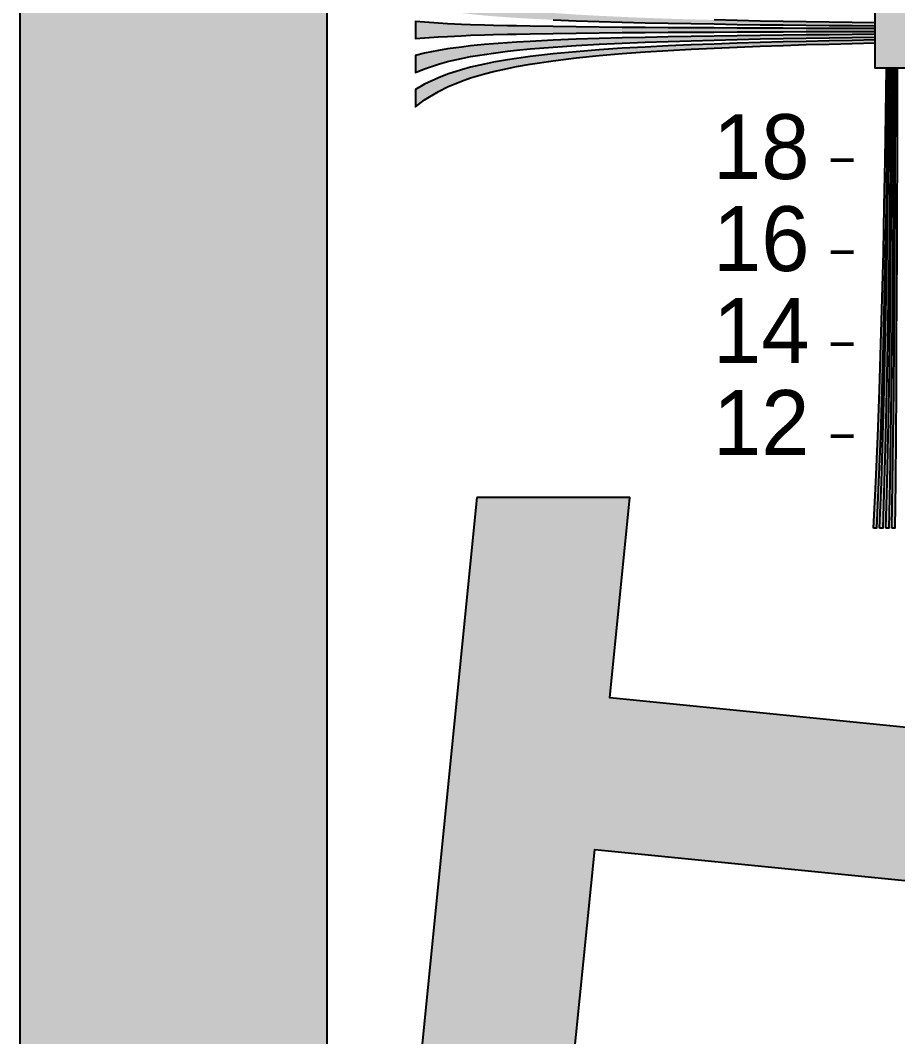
# Model space of a CAD drawing. Header units: millimetres. Extents: x 0 to 1582, y 0 to 984.
# Drawn here: x 0 to 229, y 443.5 to 708.8 of the extents above; entities that cross this region are included whole.
import ezdxf

# ---------------------------------------------------------------- set-up
doc = ezdxf.new("R2010")
doc.units = ezdxf.units.MM
for name, color, linetype in [('FRAME', 7, 'Continuous'), ('LABELS', 7, 'Continuous'), ('PERIPHERY', 7, 'Continuous'), ('SFR', 7, 'Continuous')]:
    doc.layers.add(name, color=color, linetype=linetype)

msp = doc.modelspace()

# ---------------------------------------------------------------- hatches: boundary and pattern name
at = {"layer": 'FRAME', "true_color": 0x000000}
h = msp.add_hatch(color=7, dxfattribs=at)
h.dxf.hatch_style = 1
h.paths.add_polyline_path([(0, 904.25), (80, 904.25), (80, 104.25), (0, 104.25), (0, 904.25)])
at = {"layer": 'PERIPHERY', "true_color": 0x000000}
h = msp.add_hatch(color=7, dxfattribs=at)
h.dxf.hatch_style = 1
h.paths.add_polyline_path([(103.12, 712.89), (105.52, 712.29), (109.12, 711.56), (111.52, 711.16), (115.12, 710.67), (117.52, 710.4), (121.12, 710.02), (123.52, 709.82), (127.12, 709.56), (129.52, 709.4), (133.12, 709.18), (139.12, 708.89), (145.12, 708.65), (151.12, 708.45), (157.12, 708.27), (163.12, 708.13), (169.12, 708), (175.12, 707.89), (181.12, 707.8), (187.12, 707.71), (193.12, 707.62), (199.12, 707.56), (205.12, 707.49), (211.12, 707.44), (217.12, 707.38), (223.12, 707.33), (223.12, 708.07), (217.12, 708.16), (211.12, 708.25), (205.12, 708.33), (199.12, 708.45), (193.12, 708.56), (187.12, 708.69), (181.12, 708.85), (175.12, 709), (169.12, 709.18), (163.12, 709.4), (157.12, 709.65), (151.12, 709.93), (145.12, 710.27), (139.12, 710.67), (133.12, 711.16), (129.52, 711.51), (127.12, 711.78), (123.52, 712.22), (121.12, 712.58), (117.52, 713.18), (115.12, 713.62), (111.52, 714.45), (109.12, 715.11), (105.52, 716.34), (103.12, 717.34), (103.12, 712.89), (103.12, 712.89)])
h = msp.add_hatch(color=7, dxfattribs=at)
h.dxf.hatch_style = 1
h.paths.add_polyline_path([(239.12, 696.25), (223.12, 696.25), (223.12, 712.25), (239.12, 712.25), (239.12, 696.25)])
h = msp.add_hatch(color=7, dxfattribs=at)
h.dxf.hatch_style = 1
h.paths.add_polyline_path([(103.12, 704), (105.52, 704.2), (109.12, 704.45), (111.52, 704.58), (115.12, 704.74), (117.52, 704.85), (121.12, 704.96), (123.52, 705.03), (127.12, 705.11), (129.52, 705.16), (133.12, 705.25), (139.12, 705.34), (145.12, 705.43), (151.12, 705.49), (157.12, 705.54), (163.12, 705.58), (169.12, 705.63), (175.12, 705.67), (181.12, 705.69), (187.12, 705.74), (193.12, 705.76), (199.12, 705.78), (205.12, 705.8), (211.12, 705.83), (217.12, 705.85), (223.12, 705.85), (223.12, 706.6), (217.12, 706.6), (211.12, 706.62), (205.12, 706.65), (199.12, 706.67), (193.12, 706.69), (187.12, 706.71), (181.12, 706.76), (175.12, 706.78), (169.12, 706.82), (163.12, 706.87), (157.12, 706.91), (151.12, 706.96), (145.12, 707.03), (139.12, 707.11), (133.12, 707.2), (129.52, 707.29), (127.12, 707.34), (123.52, 707.42), (121.12, 707.49), (117.52, 707.62), (115.12, 707.71), (111.52, 707.87), (109.12, 708), (105.52, 708.25), (103.12, 708.45), (103.12, 704), (103.12, 704)])
h = msp.add_hatch(color=7, dxfattribs=at)
h.dxf.hatch_style = 1
h.paths.add_polyline_path([(103.12, 695.11), (105.52, 696.11), (109.12, 697.34), (111.52, 698), (115.12, 698.83), (117.52, 699.29), (121.12, 699.87), (123.52, 700.23), (127.12, 700.67), (129.52, 700.94), (133.12, 701.29), (139.12, 701.78), (145.12, 702.18), (151.12, 702.51), (157.12, 702.8), (163.12, 703.05), (169.12, 703.27), (175.12, 703.45), (181.12, 703.6), (187.12, 703.76), (193.12, 703.89), (199.12, 704), (205.12, 704.11), (211.12, 704.2), (217.12, 704.29), (223.12, 704.38), (223.12, 705.11), (217.12, 705.07), (211.12, 705), (205.12, 704.96), (199.12, 704.89), (193.12, 704.83), (187.12, 704.74), (181.12, 704.65), (175.12, 704.56), (169.12, 704.45), (163.12, 704.32), (157.12, 704.18), (151.12, 704), (145.12, 703.8), (139.12, 703.56), (133.12, 703.27), (129.52, 703.05), (127.12, 702.89), (123.52, 702.63), (121.12, 702.43), (117.52, 702.07), (115.12, 701.78), (111.52, 701.29), (109.12, 700.89), (105.52, 700.16), (103.12, 699.56), (103.12, 695.11), (103.12, 695.11)])
h = msp.add_hatch(color=7, dxfattribs=at)
h.dxf.hatch_style = 1
h.paths.add_polyline_path([(103.12, 686.22), (105.52, 688.05), (109.12, 690.22), (111.52, 691.4), (115.12, 692.89), (117.52, 693.74), (121.12, 694.8), (123.52, 695.42), (127.12, 696.22), (129.52, 696.69), (133.12, 697.34), (139.12, 698.22), (145.12, 698.96), (151.12, 699.56), (157.12, 700.07), (163.12, 700.51), (169.12, 700.89), (175.12, 701.22), (181.12, 701.51), (187.12, 701.78), (193.12, 702.02), (199.12, 702.22), (205.12, 702.42), (211.12, 702.58), (217.12, 702.74), (223.12, 702.89), (223.12, 703.63), (217.12, 703.51), (211.12, 703.4), (205.12, 703.27), (199.12, 703.11), (193.12, 702.96), (187.12, 702.76), (181.12, 702.56), (175.12, 702.34), (169.12, 702.07), (163.12, 701.78), (157.12, 701.45), (151.12, 701.05), (145.12, 700.56), (139.12, 700), (133.12, 699.31), (129.52, 698.82), (127.12, 698.45), (123.52, 697.83), (121.12, 697.34), (117.52, 696.51), (115.12, 695.85), (111.52, 694.69), (109.12, 693.78), (105.52, 692.09), (103.12, 690.67), (103.12, 686.22), (103.12, 686.22)])
h = msp.add_hatch(color=7, dxfattribs=at)
h.dxf.hatch_style = 1
h.paths.add_polyline_path([(222.7, 576.25), (223.32, 588.25), (223.84, 600.25), (224.26, 612.25), (224.64, 624.25), (224.96, 636.25), (225.26, 648.25), (225.5, 660.25), (225.72, 672.25), (225.92, 684.25), (226.1, 696.25), (226.5, 696.25), (226.34, 684.25), (226.16, 672.25), (225.98, 660.25), (225.76, 648.25), (225.5, 636.25), (225.22, 624.25), (224.88, 612.25), (224.5, 600.25), (224.04, 588.25), (223.5, 576.25), (222.7, 576.25)])
h = msp.add_hatch(color=7, dxfattribs=at)
h.dxf.hatch_style = 1
h.paths.add_polyline_path([(224.3, 576.25), (224.78, 588.25), (225.16, 600.25), (225.5, 612.25), (225.78, 624.25), (226.04, 636.25), (226.26, 648.25), (226.44, 660.25), (226.62, 672.25), (226.76, 684.25), (226.9, 696.25), (227.3, 696.25), (227.18, 684.25), (227.06, 672.25), (226.92, 660.25), (226.76, 648.25), (226.56, 636.25), (226.36, 624.25), (226.12, 612.25), (225.84, 600.25), (225.5, 588.25), (225.1, 576.25), (224.3, 576.25)])
h = msp.add_hatch(color=7, dxfattribs=at)
h.dxf.hatch_style = 1
h.paths.add_polyline_path([(225.9, 576.25), (226.22, 588.25), (226.5, 600.25), (226.74, 612.25), (226.92, 624.25), (227.1, 636.25), (227.26, 648.25), (227.38, 660.25), (227.5, 672.25), (227.6, 684.25), (227.71, 696.25), (228.1, 696.25), (228.02, 684.25), (227.94, 672.25), (227.87, 660.25), (227.76, 648.25), (227.64, 636.25), (227.5, 624.25), (227.34, 612.25), (227.16, 600.25), (226.96, 588.25), (226.7, 576.25), (225.9, 576.25)])
h = msp.add_hatch(color=7, dxfattribs=at)
h.dxf.hatch_style = 1
h.paths.add_polyline_path([(227.5, 576.25), (227.68, 588.25), (227.84, 600.25), (227.96, 612.25), (228.08, 624.25), (228.16, 636.25), (228.26, 648.25), (228.32, 660.25), (228.38, 672.25), (228.45, 684.25), (228.5, 696.25), (228.9, 696.25), (228.86, 684.25), (228.84, 672.25), (228.8, 660.25), (228.76, 648.25), (228.7, 636.25), (228.64, 624.25), (228.58, 612.25), (228.5, 600.25), (228.4, 588.25), (228.3, 576.25), (227.5, 576.25)])
at = {"layer": 'SFR', "true_color": 0x000000}
h = msp.add_hatch(color=7, dxfattribs=at)
h.dxf.hatch_style = 1
h.paths.add_polyline_path([(119.12, 584.25), (103.12, 424.25), (143.12, 424.25), (149.93, 492.37), (308.35, 476.53), (303.12, 424.25), (343.12, 424.25), (359.12, 584.25), (319.12, 584.25), (312.31, 516.13), (153.89, 531.97), (159.12, 584.25), (119.12, 584.25), (119.12, 584.25)])

# ---------------------------------------------------------------- linework, layer by layer
at = {"layer": 'FRAME', "color": 250}
msp.add_lwpolyline([(0, 904.25), (80, 904.25), (80, 104.25), (0, 104.25), (0, 904.25)], close=True, dxfattribs=at)
at = {"layer": 'FRAME', "color": 250, "true_color": 0x000000}
for points in [[(0, 904.25), (0, 104.25), (80, 104.25)], [(80, 104.25), (80, 904.25), (0, 904.25)]]:
    msp.add_solid(points, dxfattribs=at)
at = {"layer": 'PERIPHERY', "color": 250}
for points in [[(239.12, 696.25), (223.12, 696.25), (223.12, 712.25), (239.12, 712.25), (239.12, 696.25)], [(103.12, 704), (105.52, 704.2), (109.12, 704.45), (111.52, 704.58), (115.12, 704.74), (117.52, 704.85), (121.12, 704.96), (123.52, 705.03), (127.12, 705.11), (129.52, 705.16), (133.12, 705.25), (139.12, 705.34), (145.12, 705.43), (151.12, 705.49), (157.12, 705.54), (163.12, 705.58), (169.12, 705.63), (175.12, 705.67), (181.12, 705.69), (187.12, 705.74), (193.12, 705.76), (199.12, 705.78), (205.12, 705.8), (211.12, 705.83), (217.12, 705.85), (223.12, 705.85), (223.12, 706.6), (217.12, 706.6), (211.12, 706.62), (205.12, 706.65), (199.12, 706.67), (193.12, 706.69), (187.12, 706.71), (181.12, 706.76), (175.12, 706.78), (169.12, 706.82), (163.12, 706.87), (157.12, 706.91), (151.12, 706.96), (145.12, 707.03), (139.12, 707.11), (133.12, 707.2), (129.52, 707.29), (127.12, 707.34), (123.52, 707.42), (121.12, 707.49), (117.52, 707.62), (115.12, 707.71), (111.52, 707.87), (109.12, 708), (105.52, 708.25), (103.12, 708.45), (103.12, 704), (103.12, 704)], [(103.12, 695.11), (105.52, 696.11), (109.12, 697.34), (111.52, 698), (115.12, 698.83), (117.52, 699.29), (121.12, 699.87), (123.52, 700.23), (127.12, 700.67), (129.52, 700.94), (133.12, 701.29), (139.12, 701.78), (145.12, 702.18), (151.12, 702.51), (157.12, 702.8), (163.12, 703.05), (169.12, 703.27), (175.12, 703.45), (181.12, 703.6), (187.12, 703.76), (193.12, 703.89), (199.12, 704), (205.12, 704.11), (211.12, 704.2), (217.12, 704.29), (223.12, 704.38), (223.12, 705.11), (217.12, 705.07), (211.12, 705), (205.12, 704.96), (199.12, 704.89), (193.12, 704.83), (187.12, 704.74), (181.12, 704.65), (175.12, 704.56), (169.12, 704.45), (163.12, 704.32), (157.12, 704.18), (151.12, 704), (145.12, 703.8), (139.12, 703.56), (133.12, 703.27), (129.52, 703.05), (127.12, 702.89), (123.52, 702.63), (121.12, 702.43), (117.52, 702.07), (115.12, 701.78), (111.52, 701.29), (109.12, 700.89), (105.52, 700.16), (103.12, 699.56), (103.12, 695.11), (103.12, 695.11)], [(103.12, 686.22), (105.52, 688.05), (109.12, 690.22), (111.52, 691.4), (115.12, 692.89), (117.52, 693.74), (121.12, 694.8), (123.52, 695.42), (127.12, 696.22), (129.52, 696.69), (133.12, 697.34), (139.12, 698.22), (145.12, 698.96), (151.12, 699.56), (157.12, 700.07), (163.12, 700.51), (169.12, 700.89), (175.12, 701.22), (181.12, 701.51), (187.12, 701.78), (193.12, 702.02), (199.12, 702.22), (205.12, 702.42), (211.12, 702.58), (217.12, 702.74), (223.12, 702.89), (223.12, 703.63), (217.12, 703.51), (211.12, 703.4), (205.12, 703.27), (199.12, 703.11), (193.12, 702.96), (187.12, 702.76), (181.12, 702.56), (175.12, 702.34), (169.12, 702.07), (163.12, 701.78), (157.12, 701.45), (151.12, 701.05), (145.12, 700.56), (139.12, 700), (133.12, 699.31), (129.52, 698.82), (127.12, 698.45), (123.52, 697.83), (121.12, 697.34), (117.52, 696.51), (115.12, 695.85), (111.52, 694.69), (109.12, 693.78), (105.52, 692.09), (103.12, 690.67), (103.12, 686.22), (103.12, 686.22)], [(222.7, 576.25), (223.32, 588.25), (223.84, 600.25), (224.26, 612.25), (224.64, 624.25), (224.96, 636.25), (225.26, 648.25), (225.5, 660.25), (225.72, 672.25), (225.92, 684.25), (226.1, 696.25), (226.5, 696.25), (226.34, 684.25), (226.16, 672.25), (225.98, 660.25), (225.76, 648.25), (225.5, 636.25), (225.22, 624.25), (224.88, 612.25), (224.5, 600.25), (224.04, 588.25), (223.5, 576.25), (222.7, 576.25)], [(224.3, 576.25), (224.78, 588.25), (225.16, 600.25), (225.5, 612.25), (225.78, 624.25), (226.04, 636.25), (226.26, 648.25), (226.44, 660.25), (226.62, 672.25), (226.76, 684.25), (226.9, 696.25), (227.3, 696.25), (227.18, 684.25), (227.06, 672.25), (226.92, 660.25), (226.76, 648.25), (226.56, 636.25), (226.36, 624.25), (226.12, 612.25), (225.84, 600.25), (225.5, 588.25), (225.1, 576.25), (224.3, 576.25)], [(225.9, 576.25), (226.22, 588.25), (226.5, 600.25), (226.74, 612.25), (226.92, 624.25), (227.1, 636.25), (227.26, 648.25), (227.38, 660.25), (227.5, 672.25), (227.6, 684.25), (227.71, 696.25), (228.1, 696.25), (228.02, 684.25), (227.94, 672.25), (227.87, 660.25), (227.76, 648.25), (227.64, 636.25), (227.5, 624.25), (227.34, 612.25), (227.16, 600.25), (226.96, 588.25), (226.7, 576.25), (225.9, 576.25)], [(227.5, 576.25), (227.68, 588.25), (227.84, 600.25), (227.96, 612.25), (228.08, 624.25), (228.16, 636.25), (228.26, 648.25), (228.32, 660.25), (228.38, 672.25), (228.45, 684.25), (228.5, 696.25), (228.9, 696.25), (228.86, 684.25), (228.84, 672.25), (228.8, 660.25), (228.76, 648.25), (228.7, 636.25), (228.64, 624.25), (228.58, 612.25), (228.5, 600.25), (228.4, 588.25), (228.3, 576.25), (227.5, 576.25)]]:
    msp.add_lwpolyline(points, close=True, dxfattribs=at)
msp.add_lwpolyline([(139.12, 708.89), (145.12, 708.65), (151.12, 708.45), (157.12, 708.27), (163.12, 708.13), (169.12, 708), (175.12, 707.89), (181.12, 707.8), (187.12, 707.71), (193.12, 707.62), (199.12, 707.56), (205.12, 707.49), (211.12, 707.44), (217.12, 707.38), (223.12, 707.33), (223.12, 708.07), (217.12, 708.16), (211.12, 708.25), (205.12, 708.33), (199.12, 708.45), (193.12, 708.56), (187.12, 708.69), (181.12, 708.85)], dxfattribs=at)
at = {"layer": 'PERIPHERY', "color": 250, "lineweight": 35, "const_width": 1}
for points in [[(211.5, 672.25), (217.5, 672.25)], [(211.5, 648.25), (217.5, 648.25)], [(211.5, 624.25), (217.5, 624.25)], [(211.5, 600.25), (217.5, 600.25)]]:
    msp.add_lwpolyline(points, dxfattribs=at)
at = {"layer": 'PERIPHERY', "color": 250, "true_color": 0x000000}
for points in [[(103.12, 712.89), (139.12, 708.89), (145.12, 708.65)], [(103.12, 712.89), (145.12, 708.65), (151.12, 708.45)], [(103.12, 712.89), (151.12, 708.45), (157.12, 708.27)], [(103.12, 712.89), (157.12, 708.27), (163.12, 708.13)], [(103.12, 712.89), (163.12, 708.13), (169.12, 708)], [(103.12, 712.89), (169.12, 708), (175.12, 707.89)], [(103.12, 712.89), (175.12, 707.89), (181.12, 707.8)], [(103.12, 712.89), (181.12, 707.8), (145.12, 710.27)], [(239.12, 696.25), (239.12, 712.25), (223.12, 712.25)], [(223.12, 712.25), (223.12, 696.25), (239.12, 696.25)], [(103.12, 704), (105.52, 708.25), (103.12, 708.45)], [(103.12, 704), (109.12, 708), (105.52, 708.25)], [(181.12, 707.8), (151.12, 709.93), (145.12, 710.27)], [(181.12, 707.8), (157.12, 709.65), (151.12, 709.93)], [(181.12, 707.8), (163.12, 709.4), (157.12, 709.65)], [(181.12, 707.8), (169.12, 709.18), (163.12, 709.4)], [(181.12, 707.8), (175.12, 709), (169.12, 709.18)], [(181.12, 707.8), (181.12, 708.85), (175.12, 709)], [(181.12, 707.8), (187.12, 708.69), (181.12, 708.85)], [(181.12, 707.8), (193.12, 708.56), (187.12, 708.69)], [(181.12, 707.8), (199.12, 708.45), (193.12, 708.56)], [(181.12, 707.8), (205.12, 708.33), (199.12, 708.45)], [(181.12, 707.8), (211.12, 708.25), (205.12, 708.33)], [(181.12, 707.8), (217.12, 708.16), (211.12, 708.25)], [(103.12, 704), (111.52, 707.87), (109.12, 708)], [(103.12, 704), (115.12, 707.71), (111.52, 707.87)], [(103.12, 704), (117.52, 707.62), (115.12, 707.71)], [(103.12, 704), (121.12, 707.49), (117.52, 707.62)], [(103.12, 704), (123.52, 707.42), (121.12, 707.49)], [(103.12, 704), (127.12, 707.34), (123.52, 707.42)], [(103.12, 704), (129.52, 707.29), (127.12, 707.34)], [(103.12, 704), (133.12, 707.2), (129.52, 707.29)], [(103.12, 704), (139.12, 707.11), (133.12, 707.2)], [(103.12, 704), (105.52, 704.2), (139.12, 707.11)], [(105.52, 704.2), (145.12, 707.03), (139.12, 707.11)], [(105.52, 704.2), (109.12, 704.45), (145.12, 707.03)], [(109.12, 704.45), (151.12, 706.96), (145.12, 707.03)], [(109.12, 704.45), (111.52, 704.58), (151.12, 706.96)], [(111.52, 704.58), (157.12, 706.91), (151.12, 706.96)], [(111.52, 704.58), (117.52, 704.85), (157.12, 706.91)], [(117.52, 704.85), (163.12, 706.87), (157.12, 706.91)], [(117.52, 704.85), (169.12, 706.82), (163.12, 706.87)], [(117.52, 704.85), (175.12, 706.78), (169.12, 706.82)], [(117.52, 704.85), (121.12, 704.96), (175.12, 706.78)], [(121.12, 704.96), (181.12, 706.76), (175.12, 706.78)], [(121.12, 704.96), (123.52, 705.03), (181.12, 706.76)], [(123.52, 705.03), (187.12, 706.71), (181.12, 706.76)], [(123.52, 705.03), (127.12, 705.11), (187.12, 706.71)], [(127.12, 705.11), (193.12, 706.69), (187.12, 706.71)], [(127.12, 705.11), (133.12, 705.25), (193.12, 706.69)], [(133.12, 705.25), (199.12, 706.67), (193.12, 706.69)], [(133.12, 705.25), (205.12, 706.65), (199.12, 706.67)], [(133.12, 705.25), (211.12, 706.62), (205.12, 706.65)], [(133.12, 705.25), (217.12, 706.6), (211.12, 706.62)], [(133.12, 705.25), (139.12, 705.34), (223.12, 706.6)], [(133.12, 705.25), (223.12, 706.6), (217.12, 706.6)], [(139.12, 705.34), (145.12, 705.43), (223.12, 706.6)], [(145.12, 705.43), (151.12, 705.49), (223.12, 706.6)], [(151.12, 705.49), (157.12, 705.54), (223.12, 706.6)], [(157.12, 705.54), (163.12, 705.58), (223.12, 706.6)], [(163.12, 705.58), (169.12, 705.63), (223.12, 706.6)], [(169.12, 705.63), (175.12, 705.67), (223.12, 706.6)], [(175.12, 705.67), (187.12, 705.74), (223.12, 706.6)], [(175.12, 705.67), (181.12, 705.69), (187.12, 705.74)], [(181.12, 707.8), (223.12, 708.07), (217.12, 708.16)], [(181.12, 707.8), (223.12, 707.33), (223.12, 708.07)], [(181.12, 707.8), (187.12, 707.71), (199.12, 707.56)], [(181.12, 707.8), (199.12, 707.56), (205.12, 707.49)], [(181.12, 707.8), (205.12, 707.49), (211.12, 707.44)], [(181.12, 707.8), (211.12, 707.44), (217.12, 707.38)], [(181.12, 707.8), (217.12, 707.38), (223.12, 707.33)], [(187.12, 707.71), (193.12, 707.62), (199.12, 707.56)], [(187.12, 705.74), (193.12, 705.76), (223.12, 706.6)], [(193.12, 705.76), (199.12, 705.78), (223.12, 706.6)], [(199.12, 705.78), (205.12, 705.8), (223.12, 706.6)], [(205.12, 705.8), (211.12, 705.83), (223.12, 706.6)], [(211.12, 705.83), (217.12, 705.85), (223.12, 706.6)], [(217.12, 705.85), (223.12, 705.85), (223.12, 706.6)], [(109.12, 697.34), (111.52, 698), (129.52, 703.05)], [(109.12, 697.34), (129.52, 703.05), (127.12, 702.89)], [(109.12, 697.34), (127.12, 702.89), (123.52, 702.63)], [(111.52, 704.58), (115.12, 704.74), (117.52, 704.85)], [(111.52, 698), (115.12, 698.83), (133.12, 703.27)], [(111.52, 698), (133.12, 703.27), (129.52, 703.05)], [(115.12, 698.83), (117.52, 699.29), (139.12, 703.56)], [(115.12, 698.83), (139.12, 703.56), (133.12, 703.27)], [(117.52, 699.29), (121.12, 699.87), (145.12, 703.8)], [(117.52, 699.29), (145.12, 703.8), (139.12, 703.56)], [(121.12, 699.87), (123.52, 700.23), (145.12, 703.8)], [(123.52, 700.23), (127.12, 700.67), (151.12, 704)], [(123.52, 700.23), (151.12, 704), (145.12, 703.8)], [(127.12, 705.11), (129.52, 705.16), (133.12, 705.25)], [(127.12, 700.67), (129.52, 700.94), (157.12, 704.18)], [(127.12, 700.67), (157.12, 704.18), (151.12, 704)], [(129.52, 700.94), (133.12, 701.29), (163.12, 704.32)], [(129.52, 700.94), (163.12, 704.32), (157.12, 704.18)], [(133.12, 701.29), (139.12, 701.78), (169.12, 704.45)], [(133.12, 701.29), (169.12, 704.45), (163.12, 704.32)], [(139.12, 701.78), (145.12, 702.18), (181.12, 704.65)], [(139.12, 701.78), (181.12, 704.65), (175.12, 704.56)], [(139.12, 701.78), (175.12, 704.56), (169.12, 704.45)], [(145.12, 702.18), (151.12, 702.51), (187.12, 704.74)], [(145.12, 702.18), (187.12, 704.74), (181.12, 704.65)], [(151.12, 702.51), (157.12, 702.8), (199.12, 704.89)], [(151.12, 702.51), (199.12, 704.89), (193.12, 704.83)], [(151.12, 702.51), (193.12, 704.83), (187.12, 704.74)], [(157.12, 702.8), (163.12, 703.05), (205.12, 704.96)], [(157.12, 702.8), (205.12, 704.96), (199.12, 704.89)], [(157.12, 700.07), (163.12, 700.51), (193.12, 702.96)], [(157.12, 700.07), (193.12, 702.96), (187.12, 702.76)], [(163.12, 703.05), (169.12, 703.27), (217.12, 705.07)], [(163.12, 703.05), (217.12, 705.07), (211.12, 705)], [(163.12, 703.05), (211.12, 705), (205.12, 704.96)], [(163.12, 700.51), (169.12, 700.89), (205.12, 703.27)], [(163.12, 700.51), (205.12, 703.27), (199.12, 703.11)], [(163.12, 700.51), (199.12, 703.11), (193.12, 702.96)], [(169.12, 703.27), (175.12, 703.45), (223.12, 705.11)], [(169.12, 703.27), (223.12, 705.11), (217.12, 705.07)], [(169.12, 700.89), (175.12, 701.22), (211.12, 703.4)], [(169.12, 700.89), (211.12, 703.4), (205.12, 703.27)], [(175.12, 703.45), (181.12, 703.6), (223.12, 705.11)], [(175.12, 701.22), (181.12, 701.51), (223.12, 703.63)], [(175.12, 701.22), (223.12, 703.63), (217.12, 703.51)], [(175.12, 701.22), (217.12, 703.51), (211.12, 703.4)], [(181.12, 703.6), (187.12, 703.76), (223.12, 705.11)], [(181.12, 701.51), (187.12, 701.78), (223.12, 703.63)], [(187.12, 703.76), (193.12, 703.89), (223.12, 705.11)], [(187.12, 701.78), (193.12, 702.02), (223.12, 703.63)], [(193.12, 703.89), (199.12, 704), (223.12, 705.11)], [(193.12, 702.02), (199.12, 702.22), (223.12, 703.63)], [(199.12, 704), (205.12, 704.11), (223.12, 705.11)], [(199.12, 702.22), (205.12, 702.42), (223.12, 703.63)], [(205.12, 704.11), (223.12, 704.38), (223.12, 705.11)], [(205.12, 704.11), (211.12, 704.2), (223.12, 704.38)], [(205.12, 702.42), (223.12, 702.89), (223.12, 703.63)], [(205.12, 702.42), (217.12, 702.74), (223.12, 702.89)], [(211.12, 704.2), (217.12, 704.29), (223.12, 704.38)], [(103.12, 695.11), (105.52, 696.11), (117.52, 702.07)], [(103.12, 695.11), (117.52, 702.07), (115.12, 701.78)], [(103.12, 695.11), (115.12, 701.78), (111.52, 701.29)], [(103.12, 695.11), (111.52, 701.29), (109.12, 700.89)], [(103.12, 695.11), (109.12, 700.89), (105.52, 700.16)], [(105.52, 696.11), (109.12, 697.34), (123.52, 702.63)], [(105.52, 696.11), (123.52, 702.63), (121.12, 702.43)], [(105.52, 696.11), (121.12, 702.43), (117.52, 702.07)], [(123.52, 695.42), (127.12, 696.22), (145.12, 700.56)], [(123.52, 695.42), (145.12, 700.56), (139.12, 700)], [(127.12, 696.22), (129.52, 696.69), (151.12, 701.05)], [(127.12, 696.22), (151.12, 701.05), (145.12, 700.56)], [(129.52, 696.69), (133.12, 697.34), (151.12, 701.05)], [(133.12, 697.34), (139.12, 698.22), (163.12, 701.78)], [(133.12, 697.34), (163.12, 701.78), (157.12, 701.45)], [(133.12, 697.34), (157.12, 701.45), (151.12, 701.05)], [(139.12, 698.22), (145.12, 698.96), (169.12, 702.07)], [(139.12, 698.22), (169.12, 702.07), (163.12, 701.78)], [(145.12, 698.96), (151.12, 699.56), (175.12, 702.34)], [(145.12, 698.96), (175.12, 702.34), (169.12, 702.07)], [(151.12, 699.56), (157.12, 700.07), (187.12, 702.76)], [(151.12, 699.56), (187.12, 702.76), (181.12, 702.56)], [(151.12, 699.56), (181.12, 702.56), (175.12, 702.34)], [(205.12, 702.42), (211.12, 702.58), (217.12, 702.74)], [(103.12, 695.11), (105.52, 700.16), (103.12, 699.56)], [(109.12, 690.22), (111.52, 691.4), (123.52, 697.83)], [(109.12, 690.22), (123.52, 697.83), (121.12, 697.34)], [(111.52, 691.4), (115.12, 692.89), (127.12, 698.45)], [(111.52, 691.4), (127.12, 698.45), (123.52, 697.83)], [(115.12, 692.89), (117.52, 693.74), (133.12, 699.31)], [(115.12, 692.89), (133.12, 699.31), (129.52, 698.82)], [(115.12, 692.89), (129.52, 698.82), (127.12, 698.45)], [(117.52, 693.74), (121.12, 694.8), (133.12, 699.31)], [(121.12, 694.8), (123.52, 695.42), (139.12, 700)], [(121.12, 694.8), (139.12, 700), (133.12, 699.31)], [(103.12, 686.22), (105.52, 688.05), (115.12, 695.85)], [(103.12, 686.22), (115.12, 695.85), (111.52, 694.69)], [(105.52, 688.05), (109.12, 690.22), (117.52, 696.51)], [(105.52, 688.05), (117.52, 696.51), (115.12, 695.85)], [(109.12, 690.22), (121.12, 697.34), (117.52, 696.51)], [(225.22, 624.25), (226.34, 684.25), (226.5, 696.25)], [(225.22, 624.25), (226.5, 696.25), (226.1, 696.25)], [(225.22, 624.25), (226.1, 696.25), (225.92, 684.25)], [(226.36, 624.25), (227.18, 684.25), (227.3, 696.25)], [(226.36, 624.25), (227.3, 696.25), (226.9, 696.25)], [(226.36, 624.25), (226.9, 696.25), (226.76, 684.25)], [(227.64, 636.25), (227.71, 696.25), (227.6, 684.25)], [(227.64, 636.25), (228.02, 684.25), (228.1, 696.25)], [(227.64, 636.25), (228.1, 696.25), (227.71, 696.25)], [(228.8, 660.25), (228.5, 696.25), (228.45, 684.25)], [(228.86, 684.25), (228.9, 696.25), (228.5, 696.25)], [(228.8, 660.25), (228.86, 684.25), (228.5, 696.25)], [(103.12, 686.22), (111.52, 694.69), (109.12, 693.78)], [(103.12, 686.22), (109.12, 693.78), (105.52, 692.09)], [(103.12, 686.22), (105.52, 692.09), (103.12, 690.67)], [(225.22, 624.25), (226.16, 672.25), (226.34, 684.25)], [(225.22, 624.25), (225.92, 684.25), (225.72, 672.25)], [(226.36, 624.25), (227.06, 672.25), (227.18, 684.25)], [(226.36, 624.25), (226.76, 684.25), (226.62, 672.25)], [(227.64, 636.25), (227.6, 684.25), (227.5, 672.25)], [(227.64, 636.25), (227.94, 672.25), (228.02, 684.25)], [(228.8, 660.25), (228.45, 684.25), (228.38, 672.25)], [(228.8, 660.25), (228.84, 672.25), (228.86, 684.25)], [(225.22, 624.25), (225.98, 660.25), (226.16, 672.25)], [(225.22, 624.25), (225.72, 672.25), (225.5, 660.25)], [(226.36, 624.25), (226.92, 660.25), (227.06, 672.25)], [(226.36, 624.25), (226.62, 672.25), (226.44, 660.25)], [(227.64, 636.25), (227.5, 672.25), (227.38, 660.25)], [(227.64, 636.25), (227.87, 660.25), (227.94, 672.25)], [(228.8, 660.25), (228.38, 672.25), (228.32, 660.25)], [(225.22, 624.25), (225.76, 648.25), (225.98, 660.25)], [(225.22, 624.25), (225.5, 660.25), (225.26, 648.25)], [(226.36, 624.25), (226.44, 660.25), (226.26, 648.25)], [(226.36, 624.25), (226.56, 636.25), (226.92, 660.25)], [(226.56, 636.25), (226.76, 648.25), (226.92, 660.25)], [(227.64, 636.25), (227.38, 660.25), (227.26, 648.25)], [(227.5, 576.25), (228.76, 648.25), (228.8, 660.25)], [(228.8, 660.25), (227.68, 588.25), (227.5, 576.25)], [(227.64, 636.25), (227.76, 648.25), (227.87, 660.25)], [(228.8, 660.25), (227.84, 600.25), (227.68, 588.25)], [(228.8, 660.25), (227.96, 612.25), (227.84, 600.25)], [(228.8, 660.25), (228.08, 624.25), (227.96, 612.25)], [(228.8, 660.25), (228.16, 636.25), (228.08, 624.25)], [(228.8, 660.25), (228.26, 648.25), (228.16, 636.25)], [(228.8, 660.25), (228.32, 660.25), (228.26, 648.25)], [(225.22, 624.25), (225.26, 648.25), (224.96, 636.25)], [(225.22, 624.25), (225.5, 636.25), (225.76, 648.25)], [(226.36, 624.25), (226.26, 648.25), (226.04, 636.25)], [(227.64, 636.25), (227.26, 648.25), (227.1, 636.25)], [(227.5, 576.25), (228.7, 636.25), (228.76, 648.25)], [(225.22, 624.25), (224.96, 636.25), (224.64, 624.25)], [(226.36, 624.25), (226.04, 636.25), (225.78, 624.25)], [(225.9, 576.25), (227.5, 624.25), (227.64, 636.25)], [(227.64, 636.25), (226.22, 588.25), (225.9, 576.25)], [(227.64, 636.25), (226.5, 600.25), (226.22, 588.25)], [(227.64, 636.25), (226.74, 612.25), (226.5, 600.25)], [(227.64, 636.25), (226.92, 624.25), (226.74, 612.25)], [(227.64, 636.25), (227.1, 636.25), (226.92, 624.25)], [(227.5, 576.25), (228.64, 624.25), (228.7, 636.25)], [(222.7, 576.25), (224.88, 612.25), (225.22, 624.25)], [(225.22, 624.25), (223.32, 588.25), (222.7, 576.25)], [(225.22, 624.25), (223.84, 600.25), (223.32, 588.25)], [(225.22, 624.25), (224.26, 612.25), (223.84, 600.25)], [(225.22, 624.25), (224.64, 624.25), (224.26, 612.25)], [(224.3, 576.25), (226.12, 612.25), (226.36, 624.25)], [(226.36, 624.25), (224.78, 588.25), (224.3, 576.25)], [(226.36, 624.25), (225.16, 600.25), (224.78, 588.25)], [(226.36, 624.25), (225.5, 612.25), (225.16, 600.25)], [(226.36, 624.25), (225.78, 624.25), (225.5, 612.25)], [(225.9, 576.25), (227.34, 612.25), (227.5, 624.25)], [(227.5, 576.25), (228.58, 612.25), (228.64, 624.25)], [(222.7, 576.25), (224.5, 600.25), (224.88, 612.25)], [(224.3, 576.25), (225.84, 600.25), (226.12, 612.25)], [(225.9, 576.25), (227.16, 600.25), (227.34, 612.25)], [(227.5, 576.25), (228.5, 600.25), (228.58, 612.25)], [(222.7, 576.25), (224.04, 588.25), (224.5, 600.25)], [(224.3, 576.25), (225.5, 588.25), (225.84, 600.25)], [(225.9, 576.25), (226.96, 588.25), (227.16, 600.25)], [(227.5, 576.25), (228.4, 588.25), (228.5, 600.25)], [(222.7, 576.25), (223.5, 576.25), (224.04, 588.25)], [(224.3, 576.25), (225.1, 576.25), (225.5, 588.25)], [(225.9, 576.25), (226.7, 576.25), (226.96, 588.25)], [(227.5, 576.25), (228.3, 576.25), (228.4, 588.25)]]:
    msp.add_solid(points, dxfattribs=at)
at = {"layer": 'SFR', "color": 250}
msp.add_lwpolyline([(119.12, 584.25), (103.12, 424.25), (143.12, 424.25), (149.93, 492.37), (308.35, 476.53), (303.12, 424.25), (343.12, 424.25), (359.12, 584.25), (319.12, 584.25), (312.31, 516.13), (153.89, 531.97), (159.12, 584.25), (119.12, 584.25), (119.12, 584.25)], close=True, dxfattribs=at)
at = {"layer": 'SFR', "color": 250, "true_color": 0x000000}
for points in [[(119.12, 584.25), (119.12, 584.25), (103.12, 424.25)], [(119.12, 584.25), (103.12, 424.25), (143.12, 424.25)], [(119.12, 584.25), (143.12, 424.25), (149.93, 492.37)], [(119.12, 584.25), (149.93, 492.37), (153.89, 531.97)], [(153.89, 531.97), (159.12, 584.25), (119.12, 584.25)], [(149.93, 492.37), (312.31, 516.13), (153.89, 531.97)], [(149.93, 492.37), (308.35, 476.53), (312.31, 516.13)]]:
    msp.add_solid(points, dxfattribs=at)

# ---------------------------------------------------------------- texts
at = {"layer": 'LABELS', "color": 250}
for s, p in [('18', (180.8, 667.33)), ('16', (180.8, 643.33)), ('14', (180.8, 619.33)), ('12', (180.8, 595.33))]:
    msp.add_text(s, height=16.933, dxfattribs=at).set_placement(p)

doc.saveas('drawing.dxf')
